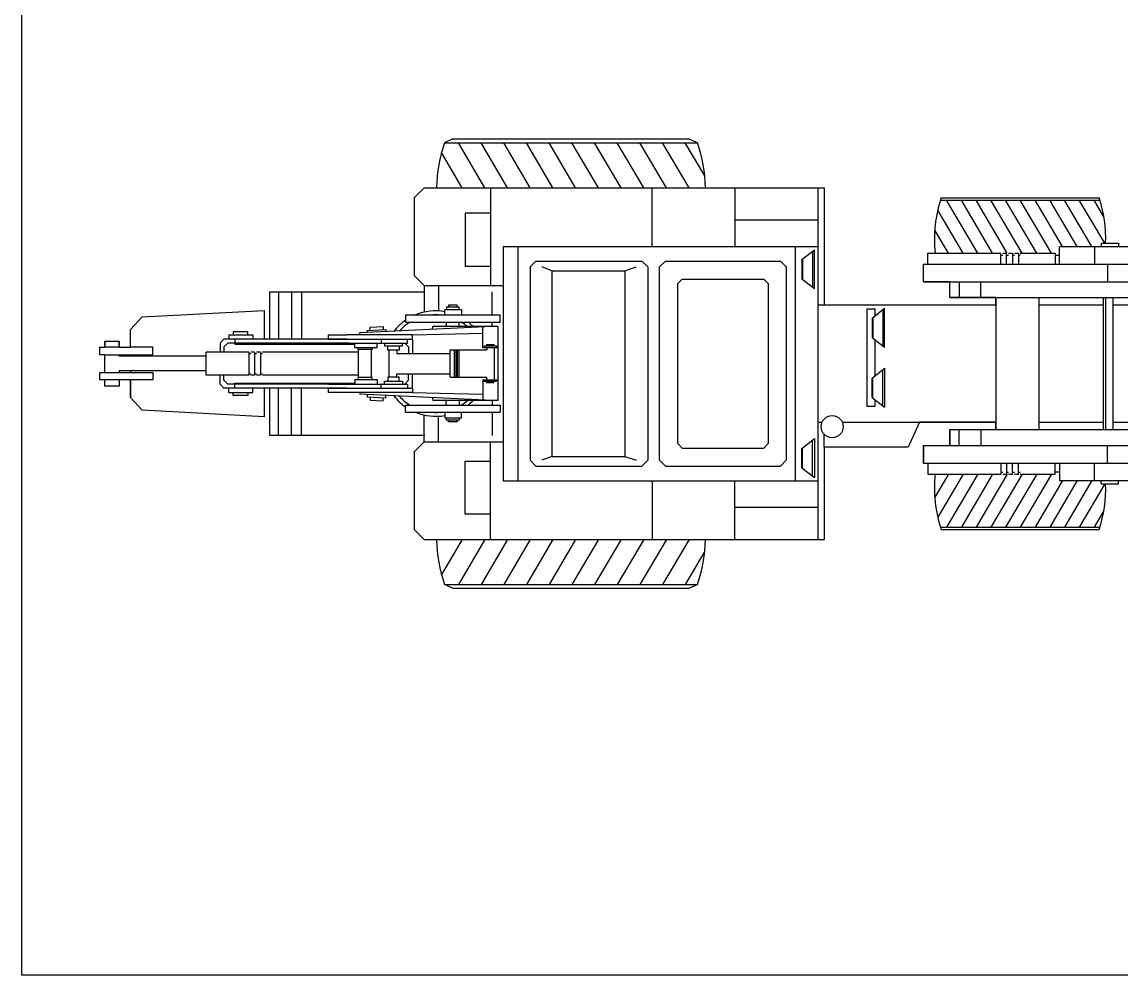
# Model space of a CAD drawing. Header units: centimetres. Extents: x 56177 to 99483, y 493 to 15482.
# Drawn here: x 56177 to 56740, y 513 to 1001 of the extents above; entities that cross this region are included whole.
import ezdxf

# ---------------------------------------------------------------- set-up
doc = ezdxf.new("R2010")
doc.units = ezdxf.units.CM
doc.header["$MEASUREMENT"] = 0
doc.layers.add('cben.net', color=7, linetype='Continuous')

# ---------------------------------------------------------------- blocks, each defined once
blk = doc.blocks.new('A$C40E45264')
at = {"layer": 'cben.net', "color": 0, "linetype": 'ByBlock'}
for p, q in [((1.8072, 2.3), (1.7646, 2.28)), ((1.7646, 2.28), (3.0584, 2.28)), ((1.8072, 2.3), (3.0159, 2.3)), ((1.9711, 2.05), (1.8355, 2.28)), ((2.0872, 2.05), (1.9516, 2.28)), ((2.2033, 2.05), (2.0677, 2.28)), ((2.3194, 2.05), (2.1838, 2.28)), ((2.4354, 2.05), (2.2998, 2.28)), ((2.5515, 2.05), (2.4159, 2.28)), ((2.6676, 2.05), (2.532, 2.28)), ((2.7837, 2.05), (2.6481, 2.28)), ((2.8998, 2.05), (2.7642, 2.28)), ((3.0159, 2.05), (2.8803, 2.28)), ((3.0963, 2.1104), (2.9963, 2.28)), ((3.0159, 2.3), (3.0584, 2.28)), ((1.855, 2.05), (1.7491, 2.2297)), ((1.6099, 2), (1.6599, 2.05)), ((1.6599, 2.05), (1.7271, 2.05)), ((1.7271, 2.05), (3.7071, 2.05)), ((1.9989, 2.05), (1.9989, 1.55)), ((2.8276, 1.75), (2.8276, 2.05)), ((3.1003, 2.05), (3.7071, 2.05)), ((3.2504, 2.05), (3.2504, 1.75)), ((3.6771, 0.25), (3.6771, 2.05)), ((3.7071, 2.05), (3.7071, 1.45)), ((1.6099, 1.6), (1.6099, 2)), ((4.302, 1.9867), (5.1185, 1.9867)), ((4.306, 1.9992), (5.1145, 1.9992)), ((4.4941, 1.7153), (4.3342, 1.9867)), ((4.5696, 1.7153), (4.4096, 1.9867)), ((4.645, 1.7153), (4.4851, 1.9867)), ((4.7205, 1.7153), (4.5605, 1.9867)), ((4.796, 1.7153), (4.636, 1.9867)), ((4.8714, 1.7153), (4.7114, 1.9867)), ((4.927, 1.7489), (4.7869, 1.9867)), ((5.0025, 1.7489), (4.8623, 1.9867)), ((5.0779, 1.7489), (4.9378, 1.9867)), ((5.1434, 1.7659), (5.0133, 1.9867)), ((5.1387, 1.9018), (5.0887, 1.9867)), ((1.8695, 1.9204), (1.8695, 1.6487)), ((1.9989, 1.9204), (1.8695, 1.9204)), ((4.4187, 1.7153), (4.2886, 1.936)), ((3.2504, 1.8854), (3.6771, 1.8854)), ((4.3432, 1.7153), (4.2736, 1.8333)), ((2.0639, 1.75), (3.6771, 1.75)), ((2.0639, 1.75), (2.0639, 0.55)), ((2.1393, 1.75), (2.1393, 0.55)), ((3.5585, 1.75), (3.5585, 0.55)), ((4.9115, 1.7489), (5.2142, 1.7489)), ((4.9115, 1.6592), (4.9115, 1.7489)), ((5.0909, 1.7489), (5.0909, 1.6592)), ((5.1245, 1.7659), (5.1245, 1.7489)), ((5.1245, 1.7659), (5.2142, 1.7659)), ((5.2142, 1.7659), (5.2142, 1.7489)), ((5.2142, 1.7489), (5.3375, 1.7489)), ((3.5934, 1.6826), (3.6576, 1.7325)), ((3.6481, 1.7251), (3.6481, 1.5411)), ((3.6576, 1.5337), (3.6576, 1.7325)), ((4.2388, 1.7153), (4.6114, 1.7153)), ((4.2388, 1.6592), (4.2388, 1.7153)), ((4.6114, 1.6592), (4.6114, 1.7153)), ((4.6114, 1.7053), (4.6214, 1.7053)), ((4.6214, 1.7153), (4.6414, 1.7153)), ((4.6414, 1.6592), (4.6414, 1.7153)), ((4.6414, 1.7053), (4.6514, 1.7053)), ((4.6514, 1.7153), (4.6714, 1.7153)), ((4.6714, 1.7153), (4.6714, 1.6592)), ((4.6714, 1.7053), (4.6814, 1.7053)), ((4.6814, 1.7153), (4.7014, 1.7153)), ((4.7014, 1.7153), (4.7014, 1.6592)), ((4.7014, 1.7053), (4.7114, 1.7053)), ((4.7114, 1.7153), (4.8896, 1.7153)), ((4.8896, 1.7153), (4.8896, 1.6592)), ((4.8896, 1.7042), (4.9115, 1.7042)), ((1.8695, 1.6487), (1.9989, 1.6487)), ((2.2318, 1.6746), (2.2018, 1.6446)), ((2.2018, 1.6446), (2.2018, 0.6554)), ((2.2318, 1.6746), (2.7747, 1.6746)), ((2.314, 1.6246), (2.2618, 1.6446)), ((2.6872, 1.6246), (2.7447, 1.6446)), ((2.8047, 1.6446), (2.7747, 1.6746)), ((2.8047, 1.6446), (2.8047, 0.6554)), ((2.865, 1.6446), (2.895, 1.6746)), ((2.865, 0.6554), (2.865, 1.6446)), ((2.895, 1.6746), (3.4833, 1.6746)), ((3.5133, 1.6446), (3.4833, 1.6746)), ((3.5133, 1.6446), (3.5133, 0.6554)), ((3.5934, 1.6826), (3.5934, 1.5836)), ((3.5973, 1.6857), (3.5973, 1.5805)), ((4.2163, 1.5691), (4.2163, 1.6592)), ((4.2163, 1.5691), (4.2163, 1.6592)), ((4.2163, 1.6592), (4.2388, 1.6592)), ((4.2388, 1.6592), (5.3375, 1.6592)), ((5.1581, 1.6592), (5.1581, 1.5691)), ((1.6599, 1.55), (1.6099, 1.6)), ((2.314, 1.6246), (2.314, 0.6754)), ((2.314, 1.6246), (2.6872, 1.6246)), ((2.6872, 1.6246), (2.6872, 0.6754)), ((2.9576, 1.5593), (2.9802, 1.5819)), ((2.9802, 1.5819), (3.398, 1.5819)), ((3.4206, 1.5593), (3.398, 1.5819)), ((3.5934, 1.5836), (3.6576, 1.5337)), ((1.6599, 1.55), (2.0639, 1.55)), ((1.6599, 1.55), (1.6599, 1.4131)), ((1.7333, 1.55), (1.7333, 1.4192)), ((2.9576, 0.7407), (2.9576, 1.5593)), ((3.4206, 1.5593), (3.4206, 0.7407)), ((4.2163, 1.5691), (6.3463, 1.5691)), ((4.3509, 1.5691), (4.2163, 1.5691)), ((4.3509, 1.488), (4.3509, 1.5691)), ((4.3509, 1.488), (4.3509, 1.5691)), ((4.3987, 1.5691), (4.3987, 1.488)), ((4.5087, 1.488), (4.5087, 1.5691)), ((0.8694, 1.5173), (1.6635, 1.5173)), ((0.8694, 1.2749), (0.8694, 1.5173)), ((0.9135, 1.5173), (0.9135, 1.2749)), ((0.9808, 1.5173), (0.9808, 1.2749)), ((1.0325, 1.5173), (1.0325, 1.2749)), ((2.008, 1.3991), (2.008, 1.5173)), ((4.3509, 1.488), (5.4497, 1.488)), ((4.5866, 1.488), (4.3509, 1.488)), ((4.5866, 1.488), (4.5866, 0.812)), ((4.5866, 1.45), (4.5866, 1.488)), ((4.8064, 1.488), (4.8064, 0.812)), ((5.1362, 1.488), (5.1362, 0.812)), ((5.1472, 1.488), (5.1472, 0.812)), ((5.1857, 1.488), (5.1857, 0.812)), ((0.2164, 1.3887), (0.8413, 1.4216)), ((0.8413, 1.4216), (0.8413, 1.2749)), ((1.7657, 1.4277), (1.8514, 1.4277)), ((1.7657, 1.3991), (1.7657, 1.4277)), ((1.7747, 1.439), (1.7747, 1.4277)), ((1.8392, 1.439), (1.7747, 1.439)), ((1.785, 1.4483), (1.785, 1.439)), ((1.8288, 1.4483), (1.785, 1.4483)), ((1.8288, 1.439), (1.8288, 1.4483)), ((1.8392, 1.4277), (1.8392, 1.439)), ((1.8514, 1.4277), (1.8514, 1.3991)), ((3.6799, 1.45), (4.5866, 1.45)), ((3.7071, 1.45), (4.5866, 1.45)), ((3.9284, 0.9306), (3.9284, 1.43)), ((3.9284, 1.43), (3.9684, 1.43)), ((3.9527, 1.383), (4.0169, 1.4329)), ((3.9684, 1.3952), (3.9684, 1.43)), ((4.0074, 1.4255), (4.0074, 1.2415)), ((4.0169, 1.2341), (4.0169, 1.4329)), ((4.8064, 1.45), (5.1362, 1.45)), ((5.1857, 1.45), (5.2737, 1.45)), ((0.1566, 1.324), (0.2164, 1.3887)), ((1.5644, 1.3991), (2.049, 1.3991)), ((1.5644, 1.3991), (1.5644, 1.3623)), ((1.5644, 1.3623), (2.049, 1.3623)), ((1.7734, 1.3623), (1.7734, 1.3394)), ((1.8395, 1.3394), (1.8395, 1.3623)), ((2.008, 1.3394), (2.008, 1.3623)), ((2.049, 1.3623), (2.049, 1.3991)), ((3.9527, 1.383), (3.9527, 1.2839)), ((3.9566, 1.3861), (3.9566, 1.2809)), ((0.1566, 1.2338), (0.1566, 1.324)), ((0.1566, 1.2338), (0.1566, 1.324)), ((0.6609, 1.2978), (0.7835, 1.2978)), ((0.6609, 1.2978), (0.6609, 1.2749)), ((0.7576, 1.3129), (0.683, 1.3129)), ((0.683, 1.3129), (0.683, 1.2978)), ((0.7576, 1.2978), (0.7576, 1.3129)), ((0.7835, 1.2978), (0.7835, 1.2749)), ((1.1709, 1.2973), (1.2657, 1.2973)), ((1.1709, 1.2749), (1.1709, 1.2973)), ((1.5997, 1.2973), (1.2657, 1.2973)), ((2.008, 1.3394), (1.3308, 1.3067)), ((1.3308, 1.2973), (1.3308, 1.3067)), ((1.3687, 1.3197), (1.4641, 1.3252)), ((1.3687, 1.3085), (1.3687, 1.3197)), ((1.3834, 1.3365), (1.4494, 1.3403)), ((1.3834, 1.3206), (1.3834, 1.3365)), ((1.4494, 1.3403), (1.4494, 1.3243)), ((1.4641, 1.3252), (1.4641, 1.3131)), ((1.5997, 1.2973), (1.9603, 1.3065)), ((1.5997, 1.2749), (1.5997, 1.2973)), ((1.7025, 1.3246), (1.7043, 1.3394)), ((2.0377, 1.3394), (1.7043, 1.3394)), ((1.9603, 1.2333), (1.9603, 1.3352)), ((2.0377, 1.3394), (2.0377, 0.9606)), ((0.0246, 1.2646), (0.0246, 1.2338)), ((0.0246, 1.2338), (0.0246, 1.2646)), ((0.0246, 1.2646), (0.0984, 1.2646)), ((0.0984, 1.2338), (0.0984, 1.2646)), ((0.0984, 1.2646), (0.0984, 1.2338)), ((0.6153, 1.2549), (0.6353, 1.2749)), ((0.6153, 1.2549), (0.6153, 1.2085)), ((0.635, 1.2353), (0.655, 1.2553)), ((1.2657, 1.2749), (0.6353, 1.2749)), ((1.2784, 1.2553), (0.655, 1.2553)), ((0.6907, 1.2749), (0.6907, 1.2502)), ((1.1709, 1.2553), (0.6907, 1.2553)), ((0.6907, 1.2502), (1.3047, 1.2502)), ((1.1709, 1.2749), (1.5997, 1.2749)), ((1.2657, 1.2749), (1.1709, 1.2749)), ((1.1709, 1.2553), (1.4392, 1.2553)), ((1.3047, 1.2318), (1.3047, 1.2553)), ((1.4198, 1.2318), (1.4198, 1.2553)), ((1.4392, 1.2749), (1.4392, 1.2544)), ((1.4392, 1.2544), (1.5741, 1.2544)), ((1.4575, 1.2538), (1.4575, 1.2406)), ((1.4575, 1.2406), (1.5487, 1.2406)), ((1.4733, 1.2188), (1.4733, 1.2406)), ((1.5315, 1.2406), (1.5315, 1.2188)), ((1.5487, 1.2406), (1.5487, 1.2538)), ((1.58, 1.2353), (1.561, 1.2544)), ((1.5741, 1.2544), (1.5741, 1.2749)), ((1.5997, 1.2749), (1.5997, 1.2018)), ((1.9663, 1.2405), (2.0297, 1.2405)), ((1.9663, 1.2405), (1.9663, 1.2323)), ((1.9795, 1.2472), (2.0168, 1.2472)), ((1.9795, 1.2472), (1.9795, 1.2405)), ((2.0168, 1.2472), (2.0168, 1.2405)), ((2.0297, 1.2405), (2.0297, 1.2323)), ((3.9527, 1.2839), (4.0169, 1.2341)), ((3.9684, 1.0882), (3.9684, 1.2717)), ((0, 1.2338), (0.0246, 1.2338)), ((0, 1.1951), (0, 1.2338)), ((0.0246, 1.1951), (0, 1.1951)), ((0.0984, 1.2338), (0.0246, 1.2338)), ((0.0246, 1.1951), (0.2707, 1.1951)), ((0.0246, 1.1049), (0.0246, 1.1951)), ((0.0984, 1.2338), (0.1566, 1.2338)), ((0.0984, 1.1875), (0.0984, 1.1951)), ((0.544, 1.1875), (0.0984, 1.1875)), ((0.2707, 1.2338), (0.1566, 1.2338)), ((0.1566, 1.1875), (0.1566, 1.1951)), ((0.2707, 1.1951), (0.2707, 1.2338)), ((0.7418, 1.2092), (0.544, 1.2092)), ((0.544, 1.0908), (0.544, 1.2092)), ((0.635, 1.2353), (0.635, 1.2085)), ((0.7619, 1.2092), (0.7418, 1.2092)), ((0.7619, 1.2092), (0.7619, 1.0908)), ((0.7619, 1.2018), (0.7719, 1.2018)), ((0.7919, 1.2092), (0.7719, 1.2092)), ((0.7919, 1.2092), (0.7919, 1.0908)), ((0.7919, 1.2018), (0.8019, 1.2018)), ((0.822, 1.2092), (0.8019, 1.2092)), ((0.822, 1.2092), (0.822, 1.0908)), ((0.822, 1.2018), (0.832, 1.2018)), ((1.3242, 1.2092), (0.832, 1.2092)), ((1.3047, 1.2318), (1.4198, 1.2318)), ((1.32, 1.2318), (1.32, 1.2216)), ((1.3944, 1.2216), (1.32, 1.2216)), ((1.3242, 1.0784), (1.3242, 1.2216)), ((1.3901, 1.0784), (1.3901, 1.2216)), ((1.3944, 1.2318), (1.3944, 1.2216)), ((1.5315, 1.2188), (1.4733, 1.2188)), ((1.4813, 1.0812), (1.4813, 1.2188)), ((1.5196, 1.2188), (1.5196, 1.2018)), ((1.5196, 1.2018), (1.7924, 1.2018)), ((1.58, 1.2353), (1.58, 1.2018)), ((1.7924, 1.2197), (1.9802, 1.2197)), ((1.7924, 1.0803), (1.7924, 1.2197)), ((1.813, 1.2197), (1.813, 1.0803)), ((1.8229, 1.0803), (1.8229, 1.2197)), ((1.8313, 1.0803), (1.8313, 1.2197)), ((1.8397, 1.0803), (1.8397, 1.2197)), ((1.9591, 1.2333), (2.0377, 1.2333)), ((1.9802, 1.2333), (1.9802, 1.2197)), ((2.0182, 1.2333), (2.0182, 1.0667)), ((3.9527, 1.076), (4.0169, 1.1259)), ((4.0169, 1.1259), (4.0169, 0.9271)), ((0, 1.1049), (0.0246, 1.1049)), ((0, 1.0662), (0, 1.1049)), ((0.0246, 1.1049), (0.2707, 1.1049)), ((0.544, 1.1125), (0.0984, 1.1125)), ((0.0984, 1.1125), (0.0984, 1.1049)), ((0.1566, 1.1125), (0.1566, 1.1049)), ((0.2707, 1.1049), (0.2707, 1.0662)), ((0.7418, 1.0908), (0.544, 1.0908)), ((0.6153, 1.0451), (0.6153, 1.0915)), ((0.635, 1.0647), (0.635, 1.0915)), ((0.7619, 1.0908), (0.7418, 1.0908)), ((0.7619, 1.0982), (0.7719, 1.0982)), ((0.7919, 1.0908), (0.7719, 1.0908)), ((0.7919, 1.0982), (0.8019, 1.0982)), ((0.822, 1.0908), (0.8019, 1.0908)), ((0.822, 1.0982), (0.832, 1.0982)), ((1.3242, 1.0908), (0.832, 1.0908)), ((1.32, 1.0784), (1.32, 1.0682)), ((1.3944, 1.0784), (1.32, 1.0784)), ((1.3944, 1.0682), (1.3944, 1.0784)), ((1.4733, 1.0812), (1.4733, 1.0594)), ((1.5315, 1.0812), (1.4733, 1.0812)), ((1.5196, 1.0982), (1.7924, 1.0982)), ((1.5196, 1.0812), (1.5196, 1.0982)), ((1.5315, 1.0594), (1.5315, 1.0812)), ((1.58, 1.0647), (1.58, 1.0982)), ((1.5997, 1.0251), (1.5997, 1.0982)), ((1.7924, 1.0803), (1.9802, 1.0803)), ((1.9802, 1.0667), (1.9802, 1.0803)), ((3.9527, 0.9769), (3.9527, 1.076)), ((3.9566, 0.9739), (3.9566, 1.0791)), ((4.0074, 0.9345), (4.0074, 1.1184)), ((0.0246, 1.0662), (0, 1.0662)), ((0.0246, 1.0354), (0.0246, 1.0662)), ((0.0246, 1.0354), (0.0246, 1.0662)), ((0.0984, 1.0662), (0.0246, 1.0662)), ((0.0984, 1.0354), (0.0246, 1.0354)), ((0.1566, 1.0662), (0.0984, 1.0662)), ((0.0984, 1.0662), (0.0984, 1.0354)), ((0.0984, 1.0662), (0.0984, 1.0354)), ((0.1566, 1.0662), (0.1566, 0.976)), ((0.1566, 0.976), (0.1566, 1.0662)), ((0.2707, 1.0662), (0.1566, 1.0662)), ((0.6153, 1.0451), (0.6353, 1.0251)), ((0.635, 1.0647), (0.655, 1.0447)), ((1.2657, 1.0251), (0.6353, 1.0251)), ((1.2784, 1.0447), (0.655, 1.0447)), ((0.6609, 1.0022), (0.6609, 1.0251)), ((0.6907, 1.0498), (1.3047, 1.0498)), ((0.6907, 1.0251), (0.6907, 1.0498)), ((1.1709, 1.0447), (0.6907, 1.0447)), ((0.7835, 1.0022), (0.7835, 1.0251)), ((0.8413, 1.0251), (0.8413, 0.8784)), ((0.8694, 0.7827), (0.8694, 1.0251)), ((0.9135, 0.7827), (0.9135, 1.0251)), ((0.9808, 0.7827), (0.9808, 1.0251)), ((1.0325, 0.7827), (1.0325, 1.0251)), ((1.1709, 1.0447), (1.4392, 1.0447)), ((1.1709, 1.0251), (1.5997, 1.0251)), ((1.1709, 1.0251), (1.2657, 1.0251)), ((1.1709, 1.0027), (1.1709, 1.0251)), ((1.3047, 1.0682), (1.3047, 1.0447)), ((1.3047, 1.0682), (1.4198, 1.0682)), ((1.4198, 1.0682), (1.4198, 1.0447)), ((1.4392, 1.0456), (1.5741, 1.0456)), ((1.4392, 1.0251), (1.4392, 1.0456)), ((1.4575, 1.0594), (1.5487, 1.0594)), ((1.4575, 1.0462), (1.4575, 1.0594)), ((1.5487, 1.0594), (1.5487, 1.0462)), ((1.58, 1.0647), (1.561, 1.0456)), ((1.5741, 1.0456), (1.5741, 1.0251)), ((1.5997, 1.0251), (1.5997, 1.0027)), ((1.9591, 1.0667), (2.0377, 1.0667)), ((1.9603, 1.0667), (1.9603, 0.9648)), ((1.9663, 1.0595), (1.9663, 1.0677)), ((1.9663, 1.0595), (2.0297, 1.0595)), ((1.9795, 1.0528), (1.9795, 1.0595)), ((1.9795, 1.0528), (2.0168, 1.0528)), ((2.0168, 1.0528), (2.0168, 1.0595)), ((2.0297, 1.0595), (2.0297, 1.0677)), ((0.2164, 0.9113), (0.1566, 0.976)), ((0.6609, 1.0022), (0.7835, 1.0022)), ((0.683, 0.9871), (0.683, 1.0022)), ((0.7576, 0.9871), (0.683, 0.9871)), ((0.7576, 1.0022), (0.7576, 0.9871)), ((1.2657, 1.0027), (1.1709, 1.0027)), ((1.5997, 1.0027), (1.2657, 1.0027)), ((1.3308, 1.0027), (1.3308, 0.9933)), ((2.008, 0.9606), (1.3308, 0.9933)), ((1.3687, 0.9915), (1.3687, 0.9803)), ((1.3687, 0.9803), (1.4641, 0.9748)), ((1.3834, 0.9794), (1.3834, 0.9635)), ((1.3834, 0.9635), (1.4494, 0.9597)), ((1.4494, 0.9597), (1.4494, 0.9757)), ((1.4641, 0.9748), (1.4641, 0.9869)), ((1.5997, 1.0027), (1.9603, 0.9935)), ((1.7025, 0.9754), (1.7043, 0.9606)), ((2.0377, 0.9606), (1.7043, 0.9606)), ((1.7734, 0.9377), (1.7734, 0.9606)), ((1.8395, 0.9606), (1.8395, 0.9377)), ((2.008, 0.9606), (2.008, 0.9377)), ((3.9527, 0.9769), (4.0169, 0.9271)), ((3.9684, 0.9306), (3.9684, 0.9647)), ((0.8413, 0.8784), (0.2164, 0.9113)), ((1.5644, 0.9377), (2.049, 0.9377)), ((1.5644, 0.9009), (1.5644, 0.9377)), ((1.5644, 0.9009), (2.049, 0.9009)), ((1.7657, 0.9009), (1.7657, 0.8723)), ((1.8514, 0.8723), (1.8514, 0.9009)), ((2.008, 0.9009), (2.008, 0.7827)), ((2.049, 0.9377), (2.049, 0.9009)), ((3.9684, 0.9306), (3.9284, 0.9306)), ((1.6599, 0.75), (1.6599, 0.8869)), ((1.7333, 0.75), (1.7333, 0.8808)), ((1.7657, 0.8723), (1.8514, 0.8723)), ((1.7747, 0.861), (1.7747, 0.8723)), ((1.8392, 0.861), (1.7747, 0.861)), ((1.785, 0.8517), (1.785, 0.861)), ((1.8288, 0.8517), (1.785, 0.8517)), ((1.8288, 0.861), (1.8288, 0.8517)), ((1.8392, 0.8723), (1.8392, 0.861)), ((3.6799, 0.85), (3.6966, 0.85)), ((3.8003, 0.85), (4.1959, 0.85)), ((4.1959, 0.85), (4.1367, 0.7216)), ((4.1959, 0.85), (4.5866, 0.85)), ((4.5866, 0.85), (4.1959, 0.85)), ((4.5866, 0.812), (4.5866, 0.85)), ((4.8064, 0.85), (5.1362, 0.85)), ((5.1857, 0.85), (5.2737, 0.85)), ((3.7071, 0.7216), (3.7071, 0.7886)), ((4.3509, 0.812), (5.4497, 0.812)), ((4.3509, 0.812), (4.5866, 0.812)), ((4.3509, 0.812), (4.3509, 0.7309)), ((4.3509, 0.7309), (4.3509, 0.812)), ((4.3987, 0.7309), (4.3987, 0.812)), ((4.5087, 0.812), (4.5087, 0.7309)), ((1.6635, 0.7827), (0.8694, 0.7827)), ((1.6099, 0.7), (1.6599, 0.75)), ((1.6599, 0.75), (2.0639, 0.75)), ((1.9989, 0.25), (1.9989, 0.75)), ((2.9576, 0.7407), (2.9802, 0.7181)), ((3.4206, 0.7407), (3.398, 0.7181)), ((3.5934, 0.7164), (3.6576, 0.7663)), ((3.6481, 0.5749), (3.6481, 0.7589)), ((3.6576, 0.7663), (3.6576, 0.5675)), ((1.6099, 0.3), (1.6099, 0.7)), ((2.314, 0.6754), (2.2618, 0.6554)), ((2.314, 0.6754), (2.6872, 0.6754)), ((2.6872, 0.6754), (2.7447, 0.6554)), ((2.9802, 0.7181), (3.398, 0.7181)), ((3.5934, 0.6174), (3.5934, 0.7164)), ((3.5973, 0.6143), (3.5973, 0.7195)), ((3.7071, 0.7216), (3.7071, 0.25)), ((4.1367, 0.7216), (3.7071, 0.7216)), ((4.2163, 0.7309), (6.3463, 0.7309)), ((4.2163, 0.7309), (4.3509, 0.7309)), ((4.2163, 0.7309), (4.2163, 0.6408)), ((4.2163, 0.6408), (4.2163, 0.7309)), ((5.1581, 0.6408), (5.1581, 0.7309)), ((1.8695, 0.3796), (1.8695, 0.6513)), ((1.8695, 0.6513), (1.9989, 0.6513)), ((2.2318, 0.6254), (2.2018, 0.6554)), ((2.2318, 0.6254), (2.7747, 0.6254)), ((2.8047, 0.6554), (2.7747, 0.6254)), ((2.865, 0.6554), (2.895, 0.6254)), ((2.895, 0.6254), (3.4833, 0.6254)), ((3.5133, 0.6554), (3.4833, 0.6254)), ((4.2163, 0.6408), (4.2388, 0.6408)), ((4.2388, 0.6408), (5.3375, 0.6408)), ((4.2388, 0.6408), (4.2388, 0.5847)), ((4.6114, 0.6408), (4.6114, 0.5847)), ((4.6414, 0.6408), (4.6414, 0.5847)), ((4.6714, 0.5847), (4.6714, 0.6408)), ((4.7014, 0.5847), (4.7014, 0.6408)), ((4.8896, 0.5847), (4.8896, 0.6408)), ((4.9115, 0.6408), (4.9115, 0.5511)), ((5.0909, 0.5511), (5.0909, 0.6408)), ((3.5934, 0.6174), (3.6576, 0.5675)), ((4.2388, 0.5847), (4.6114, 0.5847)), ((4.3432, 0.5847), (4.2736, 0.4667)), ((4.4187, 0.5847), (4.2886, 0.364)), ((4.4941, 0.5847), (4.3342, 0.3133)), ((4.5696, 0.5847), (4.4096, 0.3133)), ((4.645, 0.5847), (4.4851, 0.3133)), ((4.7205, 0.5847), (4.5605, 0.3133)), ((4.6114, 0.5947), (4.6214, 0.5947)), ((4.6214, 0.5847), (4.6414, 0.5847)), ((4.796, 0.5847), (4.636, 0.3133)), ((4.6414, 0.5947), (4.6514, 0.5947)), ((4.6514, 0.5847), (4.6714, 0.5847)), ((4.6714, 0.5947), (4.6814, 0.5947)), ((4.6814, 0.5847), (4.7014, 0.5847)), ((4.7014, 0.5947), (4.7114, 0.5947)), ((4.8714, 0.5847), (4.7114, 0.3133)), ((4.7114, 0.5847), (4.8896, 0.5847)), ((4.8896, 0.5958), (4.9115, 0.5958)), ((2.0639, 0.55), (3.6771, 0.55)), ((2.8276, 0.55), (2.8276, 0.25)), ((3.2504, 0.25), (3.2504, 0.55)), ((4.927, 0.5511), (4.7869, 0.3133)), ((5.0025, 0.5511), (4.8623, 0.3133)), ((4.9115, 0.5511), (5.2142, 0.5511)), ((5.0779, 0.5511), (4.9378, 0.3133)), ((5.1434, 0.5341), (5.0133, 0.3133)), ((5.1245, 0.5341), (5.1245, 0.5511)), ((5.1245, 0.5341), (5.2142, 0.5341)), ((5.2142, 0.5511), (5.3375, 0.5511)), ((5.2142, 0.5341), (5.2142, 0.5511)), ((3.2504, 0.4146), (3.6771, 0.4146)), ((5.1387, 0.3982), (5.0887, 0.3133)), ((1.9989, 0.3796), (1.8695, 0.3796)), ((1.6099, 0.3), (1.6599, 0.25)), ((4.302, 0.3133), (5.1185, 0.3133)), ((4.306, 0.3008), (5.1145, 0.3008)), ((1.6599, 0.25), (1.7271, 0.25)), ((1.7271, 0.25), (3.7071, 0.25)), ((1.855, 0.25), (1.7491, 0.0703)), ((1.9711, 0.25), (1.8355, 0.02)), ((2.0872, 0.25), (1.9516, 0.02)), ((2.2033, 0.25), (2.0677, 0.02)), ((2.3194, 0.25), (2.1838, 0.02)), ((2.4354, 0.25), (2.2998, 0.02)), ((2.5515, 0.25), (2.4159, 0.02)), ((2.6676, 0.25), (2.532, 0.02)), ((2.7837, 0.25), (2.6481, 0.02)), ((2.8998, 0.25), (2.7642, 0.02)), ((3.0159, 0.25), (2.8803, 0.02)), ((3.1003, 0.25), (3.7071, 0.25)), ((3.0963, 0.1896), (2.9963, 0.02)), ((1.7646, 0.02), (3.0584, 0.02)), ((1.8072, 0), (1.7646, 0.02)), ((3.0159, 0), (3.0584, 0.02)), ((1.8072, 0), (3.0159, 0))]:
    blk.add_line(p, q, dxfattribs=at)
blk.add_circle((3.7484, 0.8273), 0.0566, dxfattribs=at)
for centre, radius, start, end in [((2.4851, 2.0299), 0.7626, 160.8532, 178.4871), ((2.3379, 2.0299), 0.7626, 1.5129, 19.1468), ((4.9537, 1.7867), 0.6817, 161.8279, 186.0092), ((4.4669, 1.7867), 0.6817, 358.2575, 18.1721), ((1.7184, 1.15), 0.2696, 79.893, 112.4481), ((1.7184, 1.15), 0.2696, 124.8406, 142.2371), ((1.7184, 1.15), 0.2496, 121.7072, 138.1855), ((1.7184, 1.15), 0.2496, 86.6494, 93.3506), ((1.7184, 1.15), 0.2496, 49.3618, 58.2928), ((1.7184, 1.15), 0.2696, 44.631, 51.9643), ((1.7184, 1.15), 0.2696, 217.7629, 235.1594), ((1.7184, 1.15), 0.2496, 221.8145, 238.2928), ((1.7184, 1.15), 0.2496, 301.7072, 310.6382), ((1.7184, 1.15), 0.2696, 308.0357, 315.369), ((1.7184, 1.15), 0.2696, 247.5519, 280.107), ((1.7184, 1.15), 0.2496, 266.6494, 273.3506), ((4.9537, 0.5133), 0.6817, 173.9908, 198.1721), ((4.4669, 0.5133), 0.6817, 341.8279, 1.7425), ((2.4851, 0.2701), 0.7626, 181.5129, 199.1468), ((2.3379, 0.2701), 0.7626, 340.8532, 358.4871)]:
    blk.add_arc(centre, radius, start, end, dxfattribs=at)
blk = doc.blocks.new('A$C7C7370E1')
blk.add_blockref('A$C40E45264', (0, 0))

msp = doc.modelspace()

# ---------------------------------------------------------------- linework, layer by layer
msp.add_lwpolyline([(56177.13, 3675.93), (59479.95, 3675.93), (59479.95, 513.41), (56177.13, 513.41)], close=True)

# ---------------------------------------------------------------- block references
at = {"xscale": 100, "yscale": 100, "zscale": 100}
msp.add_blockref('A$C7C7370E1', (56217, 711.3), dxfattribs=at)

doc.saveas('drawing.dxf')
